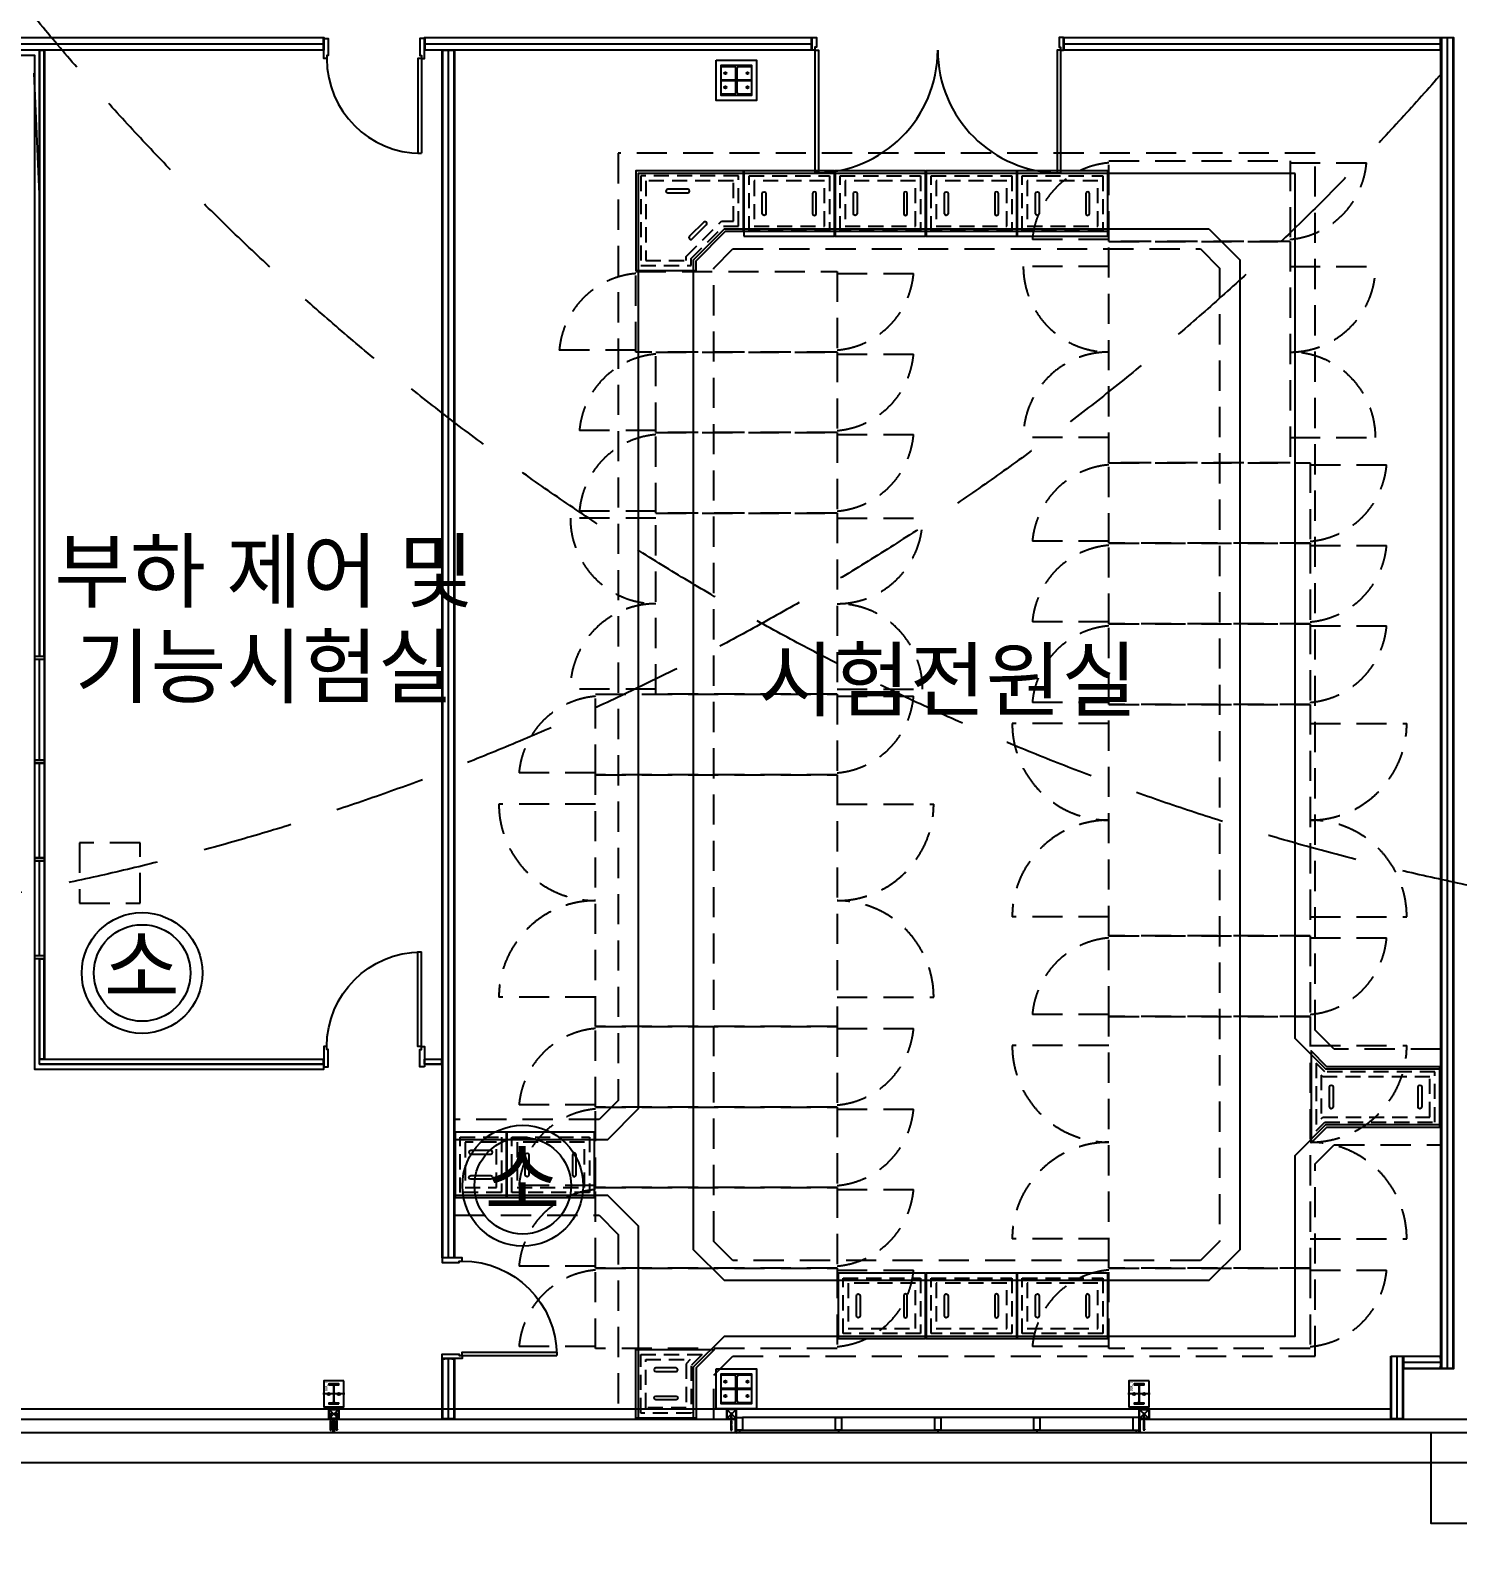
# Model space of a CAD drawing. Header units: millimetres. Extents: x 0 to 168200, y 0 to 118800.
# Drawn here: x 58486 to 72665, y 41283 to 56396 of the extents above; entities that cross this region are included whole.
import ezdxf
from ezdxf.enums import TextEntityAlignment as Align

# ---------------------------------------------------------------- set-up
doc = ezdxf.new("R2010")
doc.units = ezdxf.units.MM
doc.header["$LTSCALE"] = 200
for name, pattern in [('CEN-GAUN', [32.2, 30, -1, 0.2, -1]), ('HID', [2.3, 1.5, -0.8]), ('HIDDEN', [0.375, 0.25, -0.125])]:
    doc.linetypes.add(name, pattern=pattern)
for name, color, linetype in [('AA-WAXM-FRAM', 7, 'Continuous'), ('BACK', 8, 'Continuous'), ('CEN', 1, 'CEN-GAUN'), ('H', 2, 'Continuous')]:
    doc.layers.add(name, color=color, linetype=linetype)
doc.styles.add('돋움', font='')
doc.styles.add('스타일1', font='')
doc.styles.get('돋움').set_extended_font_data('Dotum')
doc.styles.get('스타일1').set_extended_font_data('Malgun Gothic')

# ---------------------------------------------------------------- blocks, each defined once
blk = doc.blocks.new('D-1000')
at = {"layer": 'BACK'}
blk.add_line((30, 200), (30, 1140), dxfattribs=at)
for points in [[(30, 200), (65, 200), (65, 1140), (30, 1140)], [(0, 0), (45, 0), (45, 0), (45, 0), (45, 170), (30, 170), (30, 200), (0, 200), (0, 0)], [(1000, 0), (955, 0), (955, 0), (955, 0), (955, 170), (970, 170), (970, 200), (1000, 200), (1000, 0)]]:
    blk.add_lwpolyline(points, dxfattribs=at)
blk.add_arc((30, 200), 940, 0, 90, dxfattribs=at)
blk = doc.blocks.new('BOLT1')
at = {"layer": 'BACK', "linetype": 'HIDDEN'}
for p, q in [((10, 209), (5, 209)), ((5, -31), (5, 209)), ((7, 219), (6, 209)), ((6, -46), (6, 209)), ((10, 222), (7, 219)), ((9, 210), (7, 219)), ((10, 219), (8, 220)), ((10, 219), (9, 210)), ((10, 222), (10, 209)), ((10, 222), (13, 219)), ((10, 209), (15, 203)), ((13, 219), (15, 209)), ((16, 209), (15, 209)), ((15, -46), (15, 209)), ((16, -31), (16, 209)), ((6, -46), (0, -52)), ((21, -52), (0, -52)), ((16, -31), (5, -31)), ((15, -46), (6, -46)), ((15, -46), (21, -52))]:
    blk.add_line(p, q, dxfattribs=at)
at = {"layer": 'BACK'}
blk.add_line((10, -67), (10, 228), dxfattribs=at)
blk = doc.blocks.new('SQ-PIPE-100X100X4.5T')
at = {"layer": 'BACK'}
for p, q in [((-89, 8), (46, 8)), ((50, 46), (142, -46)), ((50, -46), (142, 46)), ((-89, -8), (46, -8))]:
    blk.add_line(p, q, dxfattribs=at)
for points in [[(46, -50), (146, -50), (146, 50), (46, 50)], [(50, -46), (142, -46), (142, 46), (50, 46)]]:
    blk.add_lwpolyline(points, close=True, dxfattribs=at)
blk.add_circle((-69, 0), 7.5, dxfattribs=at)
blk.add_arc((-102, 0), 15.1, 330.1372, 29.8628, dxfattribs=at)
at = {"layer": 'BACK', "extrusion": (0, 0, -1), "yscale": 0.6121869552298449, "zscale": -0.6121869552298449, "rotation": 90}
for p, xscale in [((31, 23), 0.6121869552298449), ((31, -23), -0.6121869552298449)]:
    blk.add_blockref('BOLT1', p, dxfattribs=dict(at, xscale=xscale))
blk = doc.blocks.new('SQ-PIPE-100X100X4.5TD')
at = {"layer": 'BACK'}
for p, q in [((-10, 135), (-10, 0)), ((0, 135), (0, 0)), ((-96, -4), (-4, -96)), ((-4, -4), (-96, -96))]:
    blk.add_line(p, q, dxfattribs=at)
for points in [[(0, 0), (0, -100), (-100, -100), (-100, 0)], [(-4, -4), (-4, -96), (-96, -96), (-96, -4)]]:
    blk.add_lwpolyline(points, close=True, dxfattribs=at)
blk.add_circle((-5, 122), 5, dxfattribs=at)
blk.add_arc((-5, 144), 10, 240.1368, 299.8632, dxfattribs=at)
at = {"layer": 'BACK', "xscale": 0.6121869552298449, "yscale": 0.6121869552298449, "zscale": 0.6121869552298449, "rotation": 180}
blk.add_blockref('BOLT1', (-44, 77), dxfattribs=at)
blk = doc.blocks.new('X-PIPE-1PL')
at = {"xscale": -1, "rotation": 180}
blk.add_blockref('SQ-PIPE-100X100X4.5TD', (24000, -43300), dxfattribs=at)
at = {"rotation": 180}
blk.add_blockref('SQ-PIPE-100X100X4.5TD', (28000, -43300), dxfattribs=at)
at = {"layer": 'AA-WAXM-FRAM', "xscale": -1, "rotation": 270}
blk.add_blockref('SQ-PIPE-100X100X4.5T', (20000, -43346), dxfattribs=at)
blk = doc.blocks.new('1층 창문-1')
at = {"layer": 'BACK'}
for p, q in [((65500, 42615), (65560, 42615)), ((65500, 42465), (65500, 42615)), ((65560, 42489), (65500, 42489)), ((65530, 42489), (65530, 42465)), ((65560, 42615), (65560, 42489)), ((66515, 42488), (66515, 42464)), ((67500, 42488), (67500, 42464)), ((68485, 42488), (68485, 42464)), ((69440, 42615), (69440, 42489)), ((69500, 42615), (69440, 42615)), ((69440, 42489), (69500, 42489)), ((69470, 42489), (69470, 42465)), ((69500, 42465), (69500, 42615)), ((65530, 42465), (65500, 42465)), ((69470, 42465), (69500, 42465))]:
    blk.add_line(p, q, dxfattribs=at)
at = {"layer": 'BACK', "linetype": 'Continuous', "ltscale": 2}
for p, q in [((65530, 42489), (69500, 42489)), ((65530, 42465), (69470, 42465))]:
    blk.add_line(p, q, dxfattribs=at)
at = {"layer": 'BACK', "linetype": 'Continuous'}
blk.add_line((69500, 42615), (65560, 42615), dxfattribs=at)
at = {"layer": 'BACK'}
for points in [[(66485, 42614), (66545, 42614), (66545, 42488), (66485, 42488)], [(67470, 42614), (67530, 42614), (67530, 42488), (67470, 42488)], [(68455, 42614), (68515, 42614), (68515, 42488), (68455, 42488)]]:
    blk.add_lwpolyline(points, close=True, dxfattribs=at)
blk = doc.blocks.new('EL-FR')
at = {"layer": 'BACK', "linetype": 'HID'}
for p, q in [((-1500, -1120), (-740, -1120)), ((-3300, -1880), (-4060, -1880)), ((-6000, -2220), (-5240, -2220)), ((-3300, -2150), (-4150, -2150)), ((-1500, -2150), (-650, -2150)), ((-8000, -2980), (-8760, -2980)), ((-6000, -3020), (-5240, -3020)), ((-7800, -3780), (-8560, -3780)), ((-6000, -3820), (-5240, -3820)), ((-3300, -3850), (-4150, -3850)), ((-1500, -3850), (-650, -3850)), ((-1300, -4120), (-540, -4120)), ((-7800, -4650), (-8650, -4650)), ((-7800, -4580), (-8560, -4580)), ((-6000, -4650), (-5150, -4650)), ((-3300, -4880), (-4060, -4880)), ((-1300, -4920), (-540, -4920)), ((-3300, -5680), (-4060, -5680)), ((-1300, -5720), (-540, -5720)), ((-7800, -6350), (-8650, -6350)), ((-6000, -6350), (-5150, -6350)), ((-6000, -6420), (-5240, -6420)), ((-3300, -6480), (-4060, -6480)), ((-3300, -6690), (-4260, -6690)), ((-1300, -6690), (-340, -6690)), ((-8400, -7180), (-9160, -7180)), ((-8400, -7490), (-9360, -7490)), ((-6000, -7490), (-5040, -7490)), ((-3300, -8610), (-4260, -8610)), ((-1300, -8610), (-340, -8610)), ((-1300, -8820), (-540, -8820)), ((-8400, -9410), (-9360, -9410)), ((-6000, -9410), (-5040, -9410)), ((-3300, -9580), (-4060, -9580)), ((-6000, -9720), (-5240, -9720)), ((-3300, -9890), (-4260, -9890)), ((-1300, -9890), (-340, -9890)), ((-8400, -10480), (-9160, -10480)), ((-6000, -10520), (-5240, -10520)), ((-8400, -11280), (-9160, -11280)), ((-6000, -11320), (-5240, -11320)), ((-3300, -11810), (-4260, -11810)), ((-1300, -11810), (-340, -11810)), ((-8400, -12080), (-9160, -12080)), ((-6000, -12120), (-5240, -12120)), ((-1300, -12120), (-540, -12120)), ((-8400, -12880), (-9160, -12880)), ((-3300, -12880), (-4060, -12880))]:
    blk.add_line(p, q, dxfattribs=at)
for points in [[(-1500, -1100), (-1500, -1900), (-3300, -1900), (-3300, -1100)], [(-1500, -1900), (-1500, -4100), (-3300, -4100), (-3300, -1900)], [(-6000, -3000), (-8000, -3000), (-8000, -2200), (-6000, -2200)], [(-6000, -3000), (-6000, -3800), (-7800, -3800), (-7800, -3000)], [(-6000, -3800), (-6000, -4600), (-7800, -4600), (-7800, -3800)], [(-1300, -4100), (-1300, -4900), (-3300, -4900), (-3300, -4100)], [(-1300, -4100), (-1300, -4900), (-3300, -4900), (-3300, -4100)], [(-6000, -4600), (-6000, -6400), (-7800, -6400), (-7800, -4600)], [(-1300, -4900), (-1300, -5700), (-3300, -5700), (-3300, -4900)], [(-1300, -4900), (-1300, -5700), (-3300, -5700), (-3300, -4900)], [(-1300, -5700), (-1300, -6500), (-3300, -6500), (-3300, -5700)], [(-6000, -6400), (-6000, -7200), (-8400, -7200), (-8400, -6400)], [(-1300, -6500), (-1300, -8800), (-3300, -8800), (-3300, -6500)], [(-6000, -7200), (-6000, -9700), (-8400, -9700), (-8400, -7200)], [(-1300, -8800), (-1300, -9600), (-3300, -9600), (-3300, -8800)], [(-1300, -9600), (-1300, -12100), (-3300, -12100), (-3300, -9600)], [(-6000, -9700), (-6000, -10500), (-8400, -10500), (-8400, -9700)], [(-6000, -11300), (-8400, -11300), (-8400, -10500), (-6000, -10500)], [(-6000, -12100), (-8400, -12100), (-8400, -11300), (-6000, -11300)], [(-6000, -12900), (-8400, -12900), (-8400, -12100), (-6000, -12100)], [(-1300, -12100), (-1300, -12900), (-3300, -12900), (-3300, -12100)]]:
    blk.add_lwpolyline(points, close=True, dxfattribs=at)
for centre, radius, start, end in [((-3229, -1951), 834, 94.8824, 175.1176), ((-1571, -1049), 834, 274.8824, 355.1176), ((-7929, -3051), 834, 94.8824, 175.1176), ((-6071, -2149), 834, 274.8824, 355.1176), ((-3300, -2150), 850, 180, 270), ((-1500, -2150), 850, 270, 0), ((-7729, -3851), 834, 94.8824, 175.1176), ((-6071, -2949), 834, 274.8824, 355.1176), ((-3300, -3850), 850, 90, 180), ((-1500, -3850), 850, 0, 90), ((-7729, -4651), 834, 94.8824, 175.1176), ((-6071, -3749), 834, 274.8824, 355.1176), ((-3229, -4951), 834, 94.8824, 175.1176), ((-1371, -4049), 834, 274.8824, 355.1176), ((-7800, -4650), 850, 180, 270), ((-6000, -4650), 850, 270, 0), ((-3229, -5751), 834, 94.8824, 175.1176), ((-1371, -4849), 834, 274.8824, 355.1176), ((-7800, -6350), 850, 90, 180), ((-6000, -6350), 850, 0, 90), ((-3229, -6551), 834, 94.8824, 175.1176), ((-1371, -5649), 834, 274.8824, 355.1176), ((-8329, -7251), 834, 94.8824, 175.1176), ((-6071, -6349), 834, 274.8824, 355.1176), ((-3300, -6690), 960, 180, 270), ((-1300, -6690), 960, 270, 0), ((-8400, -7490), 960, 180, 270), ((-6000, -7490), 960, 270, 0), ((-3300, -8610), 960, 90, 180), ((-1300, -8610), 960, 0, 90), ((-8400, -9410), 960, 90, 180), ((-6000, -9410), 960, 0, 90), ((-3229, -9651), 834, 94.8824, 175.1176), ((-1371, -8749), 834, 274.8824, 355.1176), ((-8329, -10551), 834, 94.8824, 175.1176), ((-6071, -9649), 834, 274.8824, 355.1176), ((-3300, -9890), 960, 180, 270), ((-1300, -9890), 960, 270, 0), ((-8329, -11351), 834, 94.8824, 175.1176), ((-6071, -10449), 834, 274.8824, 355.1176), ((-3300, -11810), 960, 90, 180), ((-1300, -11810), 960, 0, 90), ((-8329, -12151), 834, 94.8824, 175.1176), ((-6071, -11249), 834, 274.8824, 355.1176), ((-8329, -12951), 834, 94.8824, 175.1176), ((-6071, -12049), 834, 274.8824, 355.1176), ((-3229, -12951), 834, 94.8824, 175.1176), ((-1371, -12049), 834, 274.8824, 355.1176)]:
    blk.add_arc(centre, radius, start, end, dxfattribs=at)
blk = doc.blocks.new('x-stu-1Fcol')
at = {"layer": 'BACK'}
for p, q in [((20110, -43050), (19890, -43050)), ((28110, -43050), (27890, -43050))]:
    blk.add_line(p, q, dxfattribs=at)
for points in [[(23800, -29800), (24200, -29800), (24200, -30200), (23800, -30200)], [(23850, -29850), (24150, -29850), (24150, -30150), (23850, -30150)], [(23850, -29994), (23995, -29994), (23995, -30006), (23850, -30006)], [(24005, -29994), (24150, -29994), (24150, -30006), (24005, -30006)], [(23800, -42800), (24200, -42800), (24200, -43200), (23800, -43200)], [(23850, -42850), (24150, -42850), (24150, -43150), (23850, -43150)], [(20100, -42920), (19900, -42920), (19900, -43180), (20100, -43180)], [(23850, -42994), (23995, -42994), (23995, -43006), (23850, -43006)], [(24005, -42994), (24150, -42994), (24150, -43006), (24005, -43006)], [(28100, -42920), (27900, -42920), (27900, -43180), (28100, -43180)]]:
    blk.add_lwpolyline(points, close=True, dxfattribs=at)
for points in [[(23850, -30150), (23850, -30135), (23977, -30135, 0.414214), (23995, -30117), (23995, -29883, 0.414214), (23977, -29865), (23850, -29865), (23850, -29850), (24150, -29850), (24150, -29865), (24023, -29865, 0.414214), (24005, -29883), (24005, -30117, 0.414214), (24023, -30135), (24150, -30135), (24150, -30150)], [(23850, -43150), (23850, -43135), (23977, -43135, 0.414214), (23995, -43117), (23995, -42883, 0.414214), (23977, -42865), (23850, -42865), (23850, -42850), (24150, -42850), (24150, -42865), (24023, -42865, 0.414214), (24005, -42883), (24005, -43117, 0.414214), (24023, -43135), (24150, -43135), (24150, -43150)], [(20050, -43150), (20050, -43141), (20016, -43141, -0.414214), (20003, -43128), (20003, -42972, -0.414214), (20016, -42959), (20050, -42959), (20050, -42950), (19950, -42950), (19950, -42959), (19984, -42959, -0.414214), (19997, -42972), (19997, -43128, -0.414214), (19984, -43141), (19950, -43141), (19950, -43150)], [(28050, -43150), (28050, -43141), (28016, -43141, -0.414214), (28003, -43128), (28003, -42972, -0.414214), (28016, -42959), (28050, -42959), (28050, -42950), (27950, -42950), (27950, -42959), (27984, -42959, -0.414214), (27997, -42972), (27997, -43128, -0.414214), (27984, -43141), (27950, -43141), (27950, -43150)]]:
    blk.add_lwpolyline(points, format="xyb", close=True, dxfattribs=at)
for centre, radius in [((23890, -29929), 11), ((24110, -29929), 11), ((23890, -30070), 11), ((24110, -30070), 11), ((23890, -42929), 11), ((24110, -42929), 11), ((19950, -43050), 12), ((20050, -43050), 12), ((23890, -43070), 11), ((24110, -43070), 11), ((27950, -43050), 12), ((28050, -43050), 12)]:
    blk.add_circle(centre, radius, dxfattribs=at)
at = {"layer": 'BACK', "style": '스타일1'}
for p in [(19940, -43024), (27940, -43024)]:
    blk.add_text('WC1', height=35, rotation=90, dxfattribs=at).set_placement(p)
blk = doc.blocks.new('D-2500')
at = {"layer": 'BACK'}
for p, q in [((30, -125), (30, -1345)), ((2470, -125), (2470, -1345))]:
    blk.add_line(p, q, dxfattribs=at)
for points in [[(2500, 0), (2455, 0), (2455, 0), (2455, 0), (2455, -95), (2470, -95), (2470, -125), (2500, -125), (2500, 0)], [(0, 0), (45, 0), (45, 0), (45, 0), (45, -95), (30, -95), (30, -125), (0, -125), (0, 0)], [(30, -125), (65, -125), (65, -1345), (30, -1345)], [(2470, -125), (2435, -125), (2435, -1345), (2470, -1345)]]:
    blk.add_lwpolyline(points, dxfattribs=at)
for centre, start, end in [((30, -125), 270, 0), ((2470, -125), 180, 270)]:
    blk.add_arc(centre, 1220, start, end, dxfattribs=at)
blk = doc.blocks.new('전기트렌치')
at = {"layer": 'BACK', "linetype": 'HID'}
for points in [[(0, 0), (-6925, 0), (-6925, -9410), (-7115, -9600), (-8550, -9600), (-8550, -10550), (-7115, -10550), (-6925, -10740), (-6925, -12575), (-5975, -12575), (-5975, -12140), (-5785, -11950), (0, -11950), (0, -10040), (190, -9850), (1250, -9850), (1250, -8900), (190, -8900), (0, -8710)], [(-1140, -950), (-950, -1140), (-950, -10810), (-1140, -11000), (-5785, -11000), (-5975, -10810), (-5975, -1140), (-5785, -950)]]:
    blk.add_lwpolyline(points, close=True, dxfattribs=at)
at = {"layer": 'BACK'}
for points in [[(-200, -200), (-6725, -200), (-6725, -9493), (-7032, -9800), (-8550, -9800), (-8550, -10350), (-7032, -10350), (-6725, -10657), (-6725, -12575), (-6175, -12575), (-6175, -12057), (-5868, -11750), (-200, -11750), (-200, -9957), (107, -9650), (1250, -9650), (1250, -9100), (107, -9100), (-200, -8793)], [(-5680, -175), (-6750, -175), (-6750, -1165), (-6150, -1165), (-6150, -1067), (-5858, -775), (-5680, -775)], [(-5675, -825), (-4775, -825), (-4775, -175), (-5675, -175)], [(-4770, -825), (-3870, -825), (-3870, -175), (-4770, -175)], [(-3865, -825), (-2965, -825), (-2965, -175), (-3865, -175)], [(-2960, -825), (-2060, -825), (-2060, -175), (-2960, -175)], [(-1057, -750), (-750, -1057), (-750, -10893), (-1057, -11200), (-5868, -11200), (-6175, -10893), (-6175, -1057), (-5868, -750)], [(-40, -9832), (117, -9675), (1240, -9675), (1240, -9075), (117, -9075), (-40, -8918)], [(-8545, -10375), (-8035, -10375), (-8035, -9725), (-8545, -9725)], [(-8030, -10375), (-7160, -10375), (-7160, -9725), (-8030, -9725)], [(-4740, -11775), (-3870, -11775), (-3870, -11125), (-4740, -11125)], [(-3865, -11775), (-2965, -11775), (-2965, -11125), (-3865, -11125)], [(-2960, -11775), (-2060, -11775), (-2060, -11125), (-2960, -11125)], [(-5968, -11885), (-6150, -12067), (-6150, -12565), (-6750, -12565), (-6750, -11885)]]:
    blk.add_lwpolyline(points, close=True, dxfattribs=at)
at = {"layer": 'BACK', "linetype": 'HID', "ltscale": 0.5}
for points in [[(-5730, -225), (-6700, -225), (-6700, -1115), (-6200, -1115), (-6200, -1046), (-5879, -725), (-5730, -725)], [(-5780, -275), (-6650, -275), (-6650, -1065), (-6250, -1065), (-6250, -1026), (-5899, -675), (-5780, -675)], [(-5625, -225), (-4825, -225), (-4825, -775), (-5625, -775)], [(-5575, -725), (-4875, -725), (-4875, -275), (-5575, -275)], [(-4720, -225), (-3920, -225), (-3920, -775), (-4720, -775)], [(-4670, -725), (-3970, -725), (-3970, -275), (-4670, -275)], [(-3815, -225), (-3015, -225), (-3015, -775), (-3815, -775)], [(-3765, -725), (-3065, -725), (-3065, -275), (-3765, -275)], [(-2910, -225), (-2110, -225), (-2110, -775), (-2910, -775)], [(-2860, -725), (-2160, -725), (-2160, -275), (-2860, -275)], [(10, -9712), (96, -9625), (1190, -9625), (1190, -9125), (96, -9125), (10, -9038)], [(60, -9591), (76, -9575), (1140, -9575), (1140, -9175), (76, -9175), (60, -9159)], [(-8495, -9775), (-8085, -9775), (-8085, -10325), (-8495, -10325)], [(-7980, -9775), (-7210, -9775), (-7210, -10325), (-7980, -10325)], [(-8445, -10275), (-8135, -10275), (-8135, -9825), (-8445, -9825)], [(-7930, -10275), (-7260, -10275), (-7260, -9825), (-7930, -9825)], [(-4690, -11175), (-3920, -11175), (-3920, -11725), (-4690, -11725)], [(-3815, -11175), (-3015, -11175), (-3015, -11725), (-3815, -11725)], [(-2910, -11175), (-2110, -11175), (-2110, -11725), (-2910, -11725)], [(-4640, -11675), (-3970, -11675), (-3970, -11225), (-4640, -11225)], [(-3765, -11675), (-3065, -11675), (-3065, -11225), (-3765, -11225)], [(-2860, -11675), (-2160, -11675), (-2160, -11225), (-2860, -11225)], [(-6089, -11935), (-6200, -12046), (-6200, -12515), (-6700, -12515), (-6700, -11935)], [(-6209, -11985), (-6250, -12026), (-6250, -12465), (-6650, -12465), (-6650, -11985)]]:
    blk.add_lwpolyline(points, close=True, dxfattribs=at)
at = {"layer": 'BACK'}
blk.add_lwpolyline([(-5675, -775), (-2060, -775), (-2060, -175)], dxfattribs=at)
for points in [[(-6233, -357), (-6433, -357, 1), (-6433, -393), (-6233, -393, 1)], [(-5493, -600), (-5493, -400, -1), (-5457, -400), (-5457, -600, -1)], [(-4957, -600), (-4957, -400, 1), (-4993, -400), (-4993, -600, 1)], [(-4588, -600), (-4588, -400, -1), (-4552, -400), (-4552, -600, -1)], [(-4052, -600), (-4052, -400, 1), (-4088, -400), (-4088, -600, 1)], [(-3683, -600), (-3683, -400, -1), (-3647, -400), (-3647, -600, -1)], [(-3147, -600), (-3147, -400, 1), (-3183, -400), (-3183, -600, 1)], [(-2778, -600), (-2778, -400, -1), (-2742, -400), (-2742, -600, -1)], [(-2242, -600), (-2242, -400, 1), (-2278, -400), (-2278, -600, 1)], [(-6075, -684), (-6217, -825, 1), (-6191, -851), (-6050, -710, 1)], [(142, -9475), (142, -9275, -1), (178, -9275), (178, -9475, -1)], [(1022, -9475), (1022, -9275, -1), (1058, -9275), (1058, -9475, -1)], [(-8190, -9907), (-8390, -9907, 1), (-8390, -9943), (-8190, -9943, 1)], [(-7848, -10150), (-7848, -9950, -1), (-7812, -9950), (-7812, -10150, -1)], [(-7342, -10150), (-7342, -9950, 1), (-7378, -9950), (-7378, -10150, 1)], [(-8190, -10193), (-8390, -10193, -1), (-8390, -10157), (-8190, -10157, -1)], [(-4558, -11550), (-4558, -11350, -1), (-4522, -11350), (-4522, -11550, -1)], [(-4052, -11550), (-4052, -11350, 1), (-4088, -11350), (-4088, -11550, 1)], [(-3683, -11550), (-3683, -11350, -1), (-3647, -11350), (-3647, -11550, -1)], [(-3147, -11550), (-3147, -11350, 1), (-3183, -11350), (-3183, -11550, 1)], [(-2778, -11550), (-2778, -11350, -1), (-2742, -11350), (-2742, -11550, -1)], [(-2242, -11550), (-2242, -11350, 1), (-2278, -11350), (-2278, -11550, 1)], [(-6350, -12067), (-6550, -12067, 1), (-6550, -12103), (-6350, -12103, 1)], [(-6350, -12383), (-6550, -12383, -1), (-6550, -12347), (-6350, -12347, -1)]]:
    blk.add_lwpolyline(points, format="xyb", close=True, dxfattribs=at)
blk = doc.blocks.new('지상1층 장비')
at = {"layer": 'BACK', "linetype": 'HID'}
blk.add_lwpolyline([(58975, 47725), (59575, 47725), (59575, 48325), (58975, 48325)], close=True, dxfattribs=at)

msp = doc.modelspace()

# ---------------------------------------------------------------- linework, layer by layer
at = {"layer": 'BACK'}
for p, q in [((53000, 56262.5), (61400, 56262.5)), ((62400, 56262.5), (66250, 56262.5)), ((68750, 56262.5), (72500, 56262.5)), ((72562.5, 56325), (72562.5, 43100)), ((62637.5, 56200), (62637.5, 44200)), ((58580.4, 54691), (58521.5, 55969.7)), ((58625, 50145), (58525, 50145)), ((58575, 49145), (58575, 50145)), ((58525, 49145), (58625, 49145)), ((58625, 49115), (58525, 49115)), ((58575, 48175), (58575, 49115)), ((58525, 48175), (58625, 48175)), ((58625, 48145), (58525, 48145)), ((58575, 47205), (58575, 48145)), ((58525, 47205), (58625, 47205)), ((72062.5, 43225), (72062.5, 42600)), ((62637.5, 43200), (62637.5, 42600)), ((72500, 43162.5), (72125, 43162.5)), ((53170, 42700), (72000, 42700)), ((52900, 42600), (65500, 42600)), ((65500, 42465), (65500, 42600)), ((69500, 42615), (69500, 42465)), ((69500, 42600), (72900, 42600)), ((72000, 42600), (72900, 42600)), ((52900, 42465), (67000, 42465)), ((69500, 42465), (72900, 42465))]:
    msp.add_line(p, q, dxfattribs=at)
for points in [[(53000, 56200), (53000, 56325), (61400, 56325), (61400, 56200), (53000, 56200)], [(53000, 56262.5), (53004, 56262.5), (53004, 56204), (61396, 56204), (61396, 56321), (53004, 56321), (53004, 56262.5), (53000, 56262.5)], [(62400, 56200), (62400, 56325), (66250, 56325), (66250, 56200), (62400, 56200)], [(62400, 56262.5), (62404, 56262.5), (62404, 56204), (66246, 56204), (66246, 56321), (62404, 56321), (62404, 56262.5), (62400, 56262.5)], [(68750, 56200), (68750, 56325), (72500, 56325), (72500, 56200), (68750, 56200)], [(68750, 56262.5), (68754, 56262.5), (68754, 56204), (72496, 56204), (72496, 56321), (68754, 56321), (68754, 56262.5), (68750, 56262.5)], [(72500, 56325), (72625, 56325), (72625, 43100), (72500, 43100), (72500, 56325)], [(72525, 56325), (72525, 56321), (72504, 56321), (72504, 43104), (72621, 43104), (72621, 56321), (72600, 56321), (72600, 56325)], [(53000, 56200), (53000, 56150), (58525, 56150), (58525, 46075), (61400, 46075), (61400, 46125)], [(58575, 50175), (58575, 56200), (58625, 56200), (58625, 46175)], [(62575, 56200), (62700, 56200), (62700, 44200), (62575, 44200), (62575, 56200)], [(62600, 56200), (62600, 56196), (62579, 56196), (62579, 44204), (62696, 44204), (62696, 56196), (62675, 56196), (62675, 56200)], [(58625, 50175), (58525, 50175), (58525, 49115), (58625, 49115), (58625, 50175)], [(58625, 49145), (58525, 49145), (58525, 48145), (58625, 48145), (58625, 49145)], [(58625, 48175), (58525, 48175), (58525, 47175), (58625, 47175), (58625, 48175)], [(58625, 46175), (58575, 46175), (58575, 47175)], [(58575, 46125), (58575, 46175), (61400, 46175), (61400, 46125), (58575, 46125)], [(62400, 46125), (62400, 46175), (62575, 46175), (62575, 46125), (62400, 46125)], [(72000, 43225), (72125, 43225), (72125, 42600), (72000, 42600), (72000, 43225)], [(72025, 43225), (72025, 43221), (72004, 43221), (72004, 42604), (72121, 42604), (72121, 43221), (72100, 43221), (72100, 43225)], [(72500, 43225), (72500, 43100), (72125, 43100), (72125, 43225), (72500, 43225)], [(72500, 43200), (72496, 43200), (72496, 43221), (72129, 43221), (72129, 43104), (72496, 43104), (72496, 43125), (72500, 43125)], [(62575, 43200), (62700, 43200), (62700, 42600), (62575, 42600), (62575, 43200)], [(62600, 43200), (62600, 43196), (62579, 43196), (62579, 42604), (62696, 42604), (62696, 43196), (62675, 43196), (62675, 43200)]]:
    msp.add_lwpolyline(points, dxfattribs=at)
at = {"layer": 'BACK', "ltscale": 253}
for points in [[(58623.4, 50175), (58623.4, 56198.4), (58576.6, 56198.4), (58576.6, 50175)], [(58576.6, 47173.4), (58576.6, 46176.6), (58585, 46176.6), (58585, 46175)], [(58576.6, 47173.4), (58623.4, 47173.4)], [(58615, 46175), (58615, 46176.6), (58623.4, 46176.6), (58623.4, 47173.4)], [(58575, 46135), (58576.6, 46135), (58576.6, 46126.6), (61398.4, 46126.6), (61398.4, 46173.4), (58576.6, 46173.4), (58576.6, 46165), (58575, 46165)], [(62400, 46135), (62401.6, 46135), (62401.6, 46126.6), (62573.4, 46126.6), (62573.4, 46173.4), (62401.6, 46173.4), (62401.6, 46165), (62400, 46165)]]:
    msp.add_lwpolyline(points, dxfattribs=at)
at = {"layer": 'BACK'}
msp.add_lwpolyline([(52900, 42465.2), (72900, 42465.2), (72900, 42165.2), (52900, 42165.2)], close=True, dxfattribs=at)
at = {"layer": 'BACK', "ltscale": 2}
msp.add_lwpolyline([(72400, 42465), (72400, 41565), (77400, 41565), (77400, 42465)], dxfattribs=at)
at = {"layer": 'CEN', "linetype": 'HID', "ltscale": 3}
for centre in [(53651.8, 72385), (77854.6, 72385), (53992.6, 56415), (78654.2, 42752.8)]:
    msp.add_circle(centre, 25000, dxfattribs=at)
at = {"layer": 'H', "color": 1}
for centre in [(59595.8, 47031.5), (63377.1, 44918.3)]:
    msp.add_circle(centre, 600, dxfattribs=at)
at = {"layer": 'H'}
for centre in [(59595.8, 47031.5), (63377.1, 44918.3)]:
    msp.add_circle(centre, 480, dxfattribs=at)

# ---------------------------------------------------------------- block references
at = {"layer": 'BACK'}
for name, p in [('1층 창문-1', (0, 0)), ('X-PIPE-1PL', (41500, 85900)), ('x-stu-1Fcol', (41500, 85900)), ('지상1층 장비', (0, 0)), ('D-2500', (66250, 56325)), ('전기트렌치', (71250, 55175)), ('EL-FR', (72500, 56200))]:
    msp.add_blockref(name, p, dxfattribs=at)
at = {"layer": 'BACK', "rotation": 180}
msp.add_blockref('D-1000', (62400, 56315), dxfattribs=at)
at = {"layer": 'BACK', "xscale": -1}
msp.add_blockref('D-1000', (62400, 46100), dxfattribs=at)
at = {"layer": 'BACK', "xscale": -1, "rotation": 270}
msp.add_blockref('D-1000', (62575, 43200), dxfattribs=at)

# ---------------------------------------------------------------- texts
at = {"layer": 'BACK', "style": '스타일1'}
for s, p in [('부하 제어 및', (60808.6, 51025.9)), ('기능시험실', (60808.6, 50076.6)), ('시험전원실', (67600, 49945))]:
    msp.add_text(s, height=600, dxfattribs=at).set_placement(p, align=Align.MIDDLE_CENTER)
at = {"layer": 'H', "color": 1, "style": '돋움'}
for p in [(59216.5, 46797.7), (62997.8, 44684.5)]:
    msp.add_text('소', height=600, dxfattribs=at).set_placement(p)

doc.saveas('drawing.dxf')
